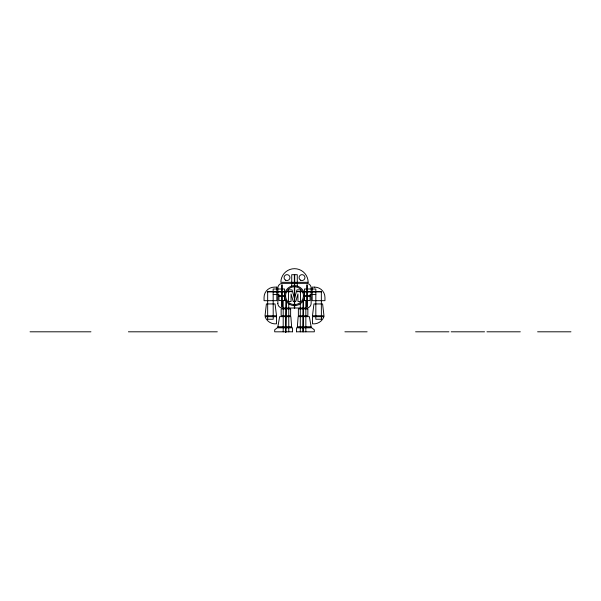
<?xml version="1.0" encoding="UTF-8"?>
<svg xmlns="http://www.w3.org/2000/svg" width="601" height="601" viewBox="0 0 601 601"><rect width="100%" height="100%" fill="white"/><g stroke="black" fill="none" stroke-linecap="round" stroke-linejoin="round"><path stroke-width="0.9" d="M284.491 300.568L284.574 288.998L273.162 288.998L273.215 319.244L267.663 319.236M297.352 327.102L298.141 316.637L309.35 316.637L311.205 327.102L297.352 327.102L311.205 327.087M312.482 315.765L313.932 303.948L322.609 303.956L323.969 315.765L312.482 315.75M277.805 327.102L279.653 316.637L290.861 316.652L291.658 327.102L277.805 327.102L291.658 327.087M294.505 298.464L296.969 289.862L300.485 289.862L300.485 301.484L297.946 301.484L297.946 293.919L295.775 301.484L293.228 301.484L291.057 293.919L291.057 301.484L288.525 301.484L288.525 289.862L292.033 289.87L294.505 298.464L294.505 301.477M281.974 284.866L281.974 306.765L281.974 284.851M307.028 284.866L307.028 306.765L307.028 284.851M307.028 291.56L296.654 291.56L307.028 291.928M307.404 291.56L321.34 291.545L321.385 319.244M267.663 291.928L281.606 291.928M281.974 291.928L292.349 291.56L267.663 291.545L267.663 319.244M307.404 291.928L321.385 291.928M273.162 294.565L278.939 294.558L278.939 300.568L285.843 300.568M315.841 294.565L310.063 294.558L310.063 300.568L303.197 300.568M285.573 295.557L277.865 295.557L277.865 287.984A4.643 4.635 0 0 1 282.5 283.349L306.502 283.349A4.643 4.635 0 0 1 311.145 287.984L311.145 295.557L303.437 295.557M285.61 296.518L277.865 296.518L277.865 303.377M303.392 296.533A8.932 8.932 0 0 0 290.794 287.556A8.932 8.932 0 0 0 289.314 302.949A8.932 8.932 0 0 0 303.392 296.533L311.145 296.518L311.145 303.377A4.643 4.635 0 0 1 306.502 308.012L282.447 308.012A4.643 4.635 0 0 1 277.805 303.377M276.52 315.75L265.033 315.765L266.393 303.948L275.07 303.956L276.52 315.765M321.385 319.236L315.825 319.244L315.841 288.998L304.429 288.998L304.512 300.568M30.05 331.805L90.946 331.805M128.396 331.805L217.299 331.805M292.492 331.805L274.695 331.82L274.695 329.799L277.264 327.815L292.492 327.815L292.492 331.82M296.518 331.805L314.308 331.82L314.308 329.799L311.746 327.815L296.518 327.823L296.518 331.82M344.899 331.805L367.121 331.805M415.591 331.805L448.932 331.805M451.193 331.805L484.534 331.805M486.96 331.805L520.301 331.805M537.61 331.805L570.95 331.805M314.714 291.545L314.714 291.928M313.219 291.545L313.219 291.928M310.206 291.545L310.206 291.928M308.223 291.545L308.223 291.928M306.382 291.545L306.382 291.928M305.841 300.56L305.841 331.835M305.323 291.545L305.323 291.928M304.429 291.545L304.429 291.928M303.873 291.545L303.873 291.928M303.25 331.835L303.25 301.161L302.881 331.835M300.29 303.798L300.29 331.835M299.411 291.545L299.411 291.928M297.78 291.545L297.78 291.928M297.277 286.114L297.277 274.695L291.725 274.702L291.725 286.114M294.708 274.702L294.708 308.028M294.34 274.702L294.34 308.028M291.23 291.545L291.23 291.928M289.592 291.545L289.592 291.928M288.758 303.798L288.758 331.835M285.129 291.545L285.129 291.928M284.574 291.545L284.574 291.928M283.68 291.545L283.68 291.928M283.199 300.56L283.199 331.835M282.62 291.545L282.62 291.928M280.78 291.545L280.78 291.928M278.796 291.545L278.796 291.928M275.784 291.545L275.784 291.928M274.296 291.545L274.296 291.928M308.14 282.312L280.862 282.305A13.643 13.635 0 0 1 294.505 268.685A13.643 13.635 0 0 1 308.14 282.312M276.828 287.135L274.334 287.135A10.277 10.277 0 0 0 264.057 297.412L264.057 300.688L276.828 300.673L276.828 287.128M314.669 287.135L312.174 287.135L312.174 300.688L324.953 300.673L324.953 297.397A10.277 10.277 0 0 0 314.669 287.135M286.166 301.161L285.791 332.33L286.166 301.161M290.629 308.899L281.148 308.891L281.148 315.81L290.629 315.795L290.629 308.891M307.855 308.891L298.374 308.899L298.374 315.81L307.855 315.81L307.855 308.891M276.52 316.689L265.071 316.689A10.878 10.878 0 0 0 276.52 323.819L276.52 316.682M323.931 316.682L312.482 316.682L312.482 323.826A10.878 10.878 0 0 0 323.931 316.682M289.517 304.309A9.977 9.969 0 0 0 304.474 295.677A9.977 9.969 0 0 0 289.517 287.045A9.977 9.969 0 0 0 289.517 304.309M300.53 280.134A2.952 2.952 0 0 0 304.955 277.579A2.952 2.952 0 0 0 300.53 275.033A2.952 2.952 0 0 0 300.53 280.134M285.528 280.134A2.952 2.952 0 0 0 289.952 277.579A2.952 2.952 0 0 0 285.528 275.033A2.952 2.952 0 0 0 285.528 280.134"/></g></svg>
